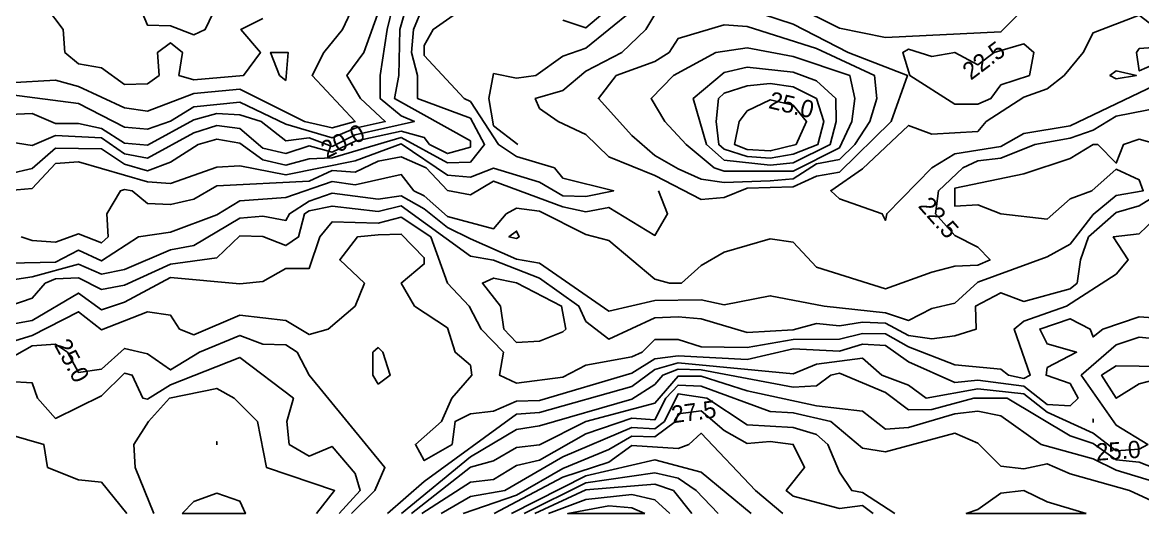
# Model space of a CAD drawing. Header units: metres. Extents: x 304729 to 308942, y 6403920 to 6405836.
# Drawn here: x 305451.1 to 305548.3, y 6404300 to 6404342.6 of the extents above; entities that cross this region are included whole.
import ezdxf
from ezdxf.enums import TextEntityAlignment as Align

# ---------------------------------------------------------------- set-up
doc = ezdxf.new("R2010")
doc.units = ezdxf.units.M
for name, color, linetype in [('HOJDKURVOR_GRUND', 4, 'Continuous'), ('HOJDKURVOR_STOD', 6, 'Continuous'), ('HOJDKURVOR_TEXT', 2, 'Continuous')]:
    doc.layers.add(name, color=color, linetype=linetype)

msp = doc.modelspace()

# ---------------------------------------------------------------- linework, layer by layer
at = {"layer": 'HOJDKURVOR_GRUND'}
for points in [[(305550, 6404350.54), (305546, 6404348.98), (305544, 6404348.9), (305542.64, 6404348), (305542, 6404346.83), (305540, 6404345), (305538, 6404343.78), (305536, 6404341.78), (305526, 6404341.29), (305522, 6404342.11), (305518, 6404344.09), (305516, 6404344.7), (305508, 6404346.28), (305506, 6404346.41), (305505.35, 6404346), (305504, 6404343.61), (305500, 6404340.37), (305498, 6404339.68), (305495.67, 6404338), (305494, 6404337.76), (305492, 6404338.16), (305491.58, 6404336), (305492, 6404333.64), (305494.11, 6404332)], [(305479.87, 6404344), (305478.91, 6404342), (305477.27, 6404340), (305476.26, 6404338), (305480, 6404334), (305478, 6404333.45), (305475.62, 6404334), (305470, 6404336.81), (305466, 6404336.43), (305462, 6404334.89), (305460, 6404335.2), (305456, 6404337.03), (305454, 6404337.6), (305450, 6404337.37)], [(305482.19, 6404344), (305480.74, 6404340), (305479.28, 6404338), (305480.46, 6404336), (305482.61, 6404334), (305480, 6404333.43), (305478, 6404332.6), (305474, 6404333.77), (305470, 6404335.67), (305466, 6404335.27), (305464, 6404334.04), (305462, 6404333.35), (305460, 6404333.53), (305456, 6404335.56), (305450, 6404336.35)], [(305484.46, 6404344), (305483.87, 6404342), (305483.8, 6404338), (305483.42, 6404336), (305490, 6404332.33), (305490, 6404331.79), (305488, 6404331.22), (305486.45, 6404332), (305486, 6404332.62), (305484, 6404333.17), (305480, 6404332.3), (305478, 6404331.36), (305476, 6404331.91), (305474, 6404331.23), (305472, 6404331.68), (305470, 6404333.41), (305468, 6404333.67), (305466, 6404333.01), (305462, 6404330.82), (305460, 6404331.2), (305458, 6404332.6), (305454, 6404332.79), (305452, 6404331.92), (305450, 6404332.24)], [(305485.91, 6404344), (305485.07, 6404342), (305484.9, 6404340), (305485.4, 6404338), (305485.42, 6404336), (305490, 6404334.29), (305491.22, 6404332), (305490, 6404330.49), (305488, 6404330.41), (305484, 6404332.62), (305478, 6404330.86), (305476, 6404330.76), (305474, 6404330.22), (305472, 6404330.67), (305470, 6404332.13), (305468, 6404332.48), (305466.4, 6404332), (305464, 6404330.48), (305462, 6404329.73), (305460, 6404330.3), (305458, 6404331.63), (305454, 6404331.68), (305452, 6404329.93), (305450, 6404329.46)], [(305489.65, 6404344), (305486.77, 6404342), (305486, 6404340.59), (305486, 6404339.72), (305489.45, 6404336), (305490, 6404335.74), (305492.43, 6404332), (305494, 6404330.97), (305497.28, 6404330), (305498, 6404329.1), (305502.43, 6404328), (305500, 6404327.5), (305498, 6404327.56), (305496, 6404328.74), (305492, 6404329.95), (305490, 6404329.17), (305488, 6404329.34), (305484, 6404332.07), (305480, 6404330.6), (305474, 6404329.37), (305470, 6404330.16), (305468, 6404330.06), (305464, 6404328.62), (305462, 6404328.77), (305456, 6404330.52), (305454, 6404330.35), (305452, 6404328.21), (305450, 6404328.03)], [(305472, 6404342.95), (305470.09, 6404342), (305471.78, 6404340), (305470.33, 6404338), (305466, 6404337.62), (305464.72, 6404338), (305465.02, 6404340), (305464, 6404340.82), (305462.86, 6404340), (305463, 6404338), (305462, 6404337.28), (305460, 6404337.22), (305458, 6404338.67), (305456, 6404339), (305454.83, 6404340), (305454.69, 6404342), (305453.14, 6404344)], [(305468, 6404344.1), (305467, 6404342), (305466, 6404341.53), (305464, 6404342.3), (305462, 6404342.35), (305461.3, 6404344)], [(305502.24, 6404344), (305500, 6404342.12), (305498, 6404342.8)], [(305550, 6404337.45), (305542, 6404333.62), (305538, 6404332.96), (305536, 6404331.84), (305532, 6404331.19), (305530, 6404330), (305526.1, 6404326), (305526, 6404325.43), (305525.71, 6404326), (305522, 6404327.29), (305521.24, 6404328), (305524, 6404329.91), (305528, 6404333.67), (305530, 6404332.9), (305534, 6404333.13), (305534.72, 6404334), (305538, 6404336.13), (305540, 6404336.83), (305541.5, 6404338), (305543.15, 6404340), (305544, 6404341.7), (305548, 6404343.22), (305550, 6404341.7)], [(305508, 6404329.89), (305510, 6404329), (305512, 6404328.72), (305516, 6404328.85), (305518, 6404329.03), (305520, 6404330.34), (305522, 6404330.71), (305523.34, 6404332), (305524.64, 6404334), (305525.23, 6404336), (305525.03, 6404338), (305520, 6404340.34), (305514, 6404342.26), (305512, 6404342.39), (305508, 6404341.22), (305507.22, 6404340), (305506, 6404339.2), (305502.64, 6404338), (305501.09, 6404336), (305504, 6404332.79), (305506, 6404331.05), (305508, 6404329.89)], [(305512, 6404329.69), (305518, 6404329.7), (305522, 6404331.73), (305523.06, 6404334), (305523.32, 6404336), (305522.9, 6404338), (305518, 6404339.65), (305514, 6404340.39), (305511.29, 6404340), (305507.62, 6404338), (305505.67, 6404336), (305506.85, 6404334), (305508.71, 6404332), (305511.14, 6404330), (305512, 6404329.69)], [(305550, 6404339.28), (305548, 6404338.4), (305547.75, 6404340), (305548, 6404340.33), (305550, 6404340.47)], [(305474, 6404337.56), (305473.43, 6404338), (305472.67, 6404340), (305474.19, 6404340), (305474, 6404337.56)], [(305512, 6404330.65), (305516, 6404330.21), (305518, 6404330.42), (305521.2, 6404332), (305521.72, 6404334), (305521.69, 6404336), (305520, 6404337.52), (305518, 6404338.3), (305514, 6404338.73), (305512, 6404338.27), (305509.31, 6404336), (305510.46, 6404332), (305512, 6404330.65)], [(305546, 6404337.7), (305545.46, 6404338), (305546, 6404338.4), (305547.75, 6404338), (305546, 6404337.7)], [(305512, 6404331.6), (305514, 6404330.96), (305516, 6404330.83), (305518, 6404331.16), (305520.13, 6404332), (305520.65, 6404334), (305520, 6404336), (305518, 6404337), (305516, 6404337.3), (305514, 6404337.11), (305512, 6404336.46), (305511.52, 6404336), (305511.32, 6404334), (305511.54, 6404332), (305512, 6404331.6)], [(305549.64, 6404332), (305548, 6404332.47), (305546.62, 6404332), (305546, 6404330.4), (305544.4, 6404332), (305544, 6404332.02), (305542, 6404330.79), (305538, 6404329.47), (305532, 6404328.22), (305532, 6404326.67), (305534, 6404326.78), (305536, 6404326), (305540, 6404325.53), (305542, 6404327.3), (305543.88, 6404328), (305546, 6404329.87), (305548, 6404328.95), (305548.34, 6404328), (305546, 6404327.59), (305544, 6404325.94), (305542, 6404323.37), (305540, 6404322.27), (305534, 6404320.06), (305532, 6404318.26), (305530, 6404317.79), (305528, 6404316.76), (305526, 6404317.42), (305520.67, 6404318), (305516, 6404318.9), (305512, 6404318.11), (305510, 6404318.53), (305506, 6404318.49), (305502, 6404317.57), (305496, 6404321.71), (305494, 6404322.07), (305490, 6404323.82), (305488, 6404324.82), (305486, 6404326.44), (305484, 6404327.55), (305482, 6404327.28), (305478, 6404327.8), (305476, 6404327.11), (305474.31, 6404326), (305474, 6404325.43), (305472, 6404325.79), (305470, 6404325.61), (305466, 6404323.26), (305464, 6404322.87), (305460, 6404321.16), (305458, 6404320.77), (305456, 6404321.62), (305452, 6404320.54), (305448, 6404319.92)], [(305506.32, 6404328), (305507.1, 6404326), (305506, 6404324.12), (305502, 6404326.55), (305500, 6404326.18), (305498, 6404326.61), (305492, 6404328.82), (305490, 6404327.65), (305488, 6404328.03), (305486.15, 6404330), (305484, 6404330.95), (305482, 6404330.58), (305480, 6404329.61), (305478, 6404329.75), (305476, 6404328.83), (305468, 6404328.42), (305466, 6404327.28), (305464, 6404326.8), (305462, 6404326.89), (305460.67, 6404328), (305460, 6404328.11), (305459.64, 6404328), (305458.47, 6404326), (305458.58, 6404324), (305458, 6404323.48), (305456, 6404324.25), (305454, 6404323.53), (305452, 6404323.68), (305451.05, 6404324)], [(305550.11, 6404328), (305548, 6404326.68), (305546, 6404326.12), (305543.61, 6404324), (305542.91, 6404322), (305542.62, 6404320), (305542, 6404319.5), (305538, 6404318.4), (305536, 6404319.15), (305533.8, 6404318), (305533.86, 6404316), (305532, 6404315.42), (305530, 6404315.16), (305528, 6404315.44), (305526, 6404316.53), (305524, 6404316.59), (305522, 6404316.28), (305520, 6404316.48), (305518, 6404315.93), (305514, 6404315.71), (305510, 6404316.9), (305508, 6404317.08), (305506, 6404316.99), (305502, 6404315.12), (305500, 6404316.67), (305499.41, 6404318), (305496, 6404320.42), (305492, 6404321.97), (305490, 6404322.33), (305484, 6404326.69), (305482, 6404326.21), (305478, 6404326.67), (305476, 6404326.26), (305475.61, 6404326), (305475.08, 6404324), (305474, 6404323.25), (305472, 6404324.04), (305470, 6404324.09), (305468, 6404322.19), (305464, 6404321.62), (305460, 6404319.82), (305458, 6404319.43), (305456, 6404320.45), (305454, 6404320.35), (305453.13, 6404320), (305452, 6404318.68), (305448, 6404317.34)], [(305550, 6404326.18), (305548, 6404324.27), (305545.74, 6404324), (305547.04, 6404322), (305546, 6404320.78), (305541.68, 6404318), (305538, 6404316.69), (305537.15, 6404316), (305538.55, 6404312), (305538, 6404311.73), (305536.67, 6404312), (305536, 6404312.53), (305532, 6404312.91), (305528, 6404314.47), (305526, 6404315.6), (305524, 6404315.63), (305522, 6404315.14), (305518, 6404315.11), (305514, 6404314.42), (305510, 6404314.45), (305508, 6404315.11), (305506, 6404315.09), (305504.88, 6404314), (305504, 6404313.6), (305500, 6404312.88), (305498, 6404311.83), (305494, 6404311.32), (305492.52, 6404312), (305492.86, 6404314), (305490.94, 6404316), (305489.88, 6404318), (305488, 6404320), (305486.56, 6404324), (305484, 6404325.71), (305482, 6404325.19), (305478, 6404325.3), (305476.94, 6404324), (305476, 6404321.25), (305474, 6404321.26), (305472, 6404320.13), (305470, 6404319.93), (305464, 6404320.49), (305460, 6404318.33), (305458, 6404317.66), (305456, 6404319.13), (305452, 6404316.74), (305447.8, 6404316)], [(305550, 6404316.91), (305548, 6404317.07), (305544.83, 6404316), (305544, 6404315.33), (305543.75, 6404316), (305542, 6404316.9), (305539.37, 6404316), (305540, 6404314.71), (305542.57, 6404314), (305540, 6404312.67), (305539.92, 6404312), (305542, 6404311.28), (305542.7, 6404310), (305542, 6404309.34), (305540, 6404309.46), (305538, 6404311.06), (305534, 6404311.57), (305532, 6404311.38), (305528, 6404313.16), (305526, 6404314.59), (305524, 6404314.69), (305522, 6404314.08), (305518, 6404314.28), (305514, 6404313.37), (305508, 6404313.67), (305506, 6404313.41), (305504, 6404312.17), (305496, 6404309.8), (305494, 6404309.75), (305492, 6404308.89), (305490, 6404308.65), (305488.67, 6404308), (305488.4, 6404306), (305486, 6404304.6), (305485.22, 6404306), (305487.5, 6404308), (305488.39, 6404310), (305490.13, 6404312), (305490, 6404312.86), (305488.67, 6404314), (305488, 6404316.11), (305485.16, 6404318), (305484, 6404320), (305486, 6404321.65), (305486, 6404322.19), (305484, 6404324.24), (305482, 6404324.18), (305480.2, 6404324), (305478.67, 6404322), (305480.8, 6404320), (305480, 6404318), (305477.67, 6404316), (305476, 6404315.53), (305474, 6404316.76), (305470, 6404317.21), (305466, 6404315.51), (305464.78, 6404316), (305464, 6404317.2), (305462, 6404317.5), (305458, 6404315.93), (305456, 6404317.5), (305452, 6404315.45), (305448, 6404314.22)], [(305494, 6404314.84), (305496, 6404314.95), (305498, 6404315.76), (305498.26, 6404316), (305497.91, 6404318), (305494, 6404320.02), (305492, 6404320.43), (305491.03, 6404320), (305492.6, 6404318), (305492.9, 6404316), (305494, 6404314.84)], [(305478.62, 6404300), (305480.44, 6404302), (305480, 6404303.48), (305478, 6404305.83), (305476, 6404304.97), (305474.27, 6404306), (305474.08, 6404308), (305474.64, 6404310), (305470, 6404313.55), (305464, 6404311.18), (305462, 6404309.92), (305461.6, 6404310), (305460.67, 6404312), (305460, 6404312.17), (305458, 6404310.21), (305454, 6404308.25), (305452.44, 6404310), (305452, 6404311.33), (305450, 6404311.45)], [(305550, 6404303.69), (305548, 6404304.45), (305546, 6404304.66), (305544, 6404306.07), (305542, 6404306.74), (305536.55, 6404310), (305533.64, 6404310), (305530, 6404309.03), (305528, 6404309), (305526, 6404310.5), (305522, 6404312.17), (305521.25, 6404312), (305520, 6404311.09), (305518, 6404310.98), (305510, 6404312.48), (305508, 6404312.52), (305506.68, 6404312), (305506, 6404311.21), (305504, 6404309.93), (305496, 6404307.61), (305494, 6404307.3), (305490, 6404304.93), (305484.02, 6404300)], [(305554, 6404301.33), (305546, 6404303.76), (305544, 6404304.76), (305539.48, 6404306), (305536, 6404308.47), (305534, 6404308.88), (305532, 6404308.65), (305528, 6404307.46), (305526, 6404307.33), (305524, 6404308.89), (305520, 6404309.35), (305514, 6404310.65), (305510, 6404311.93), (305508, 6404311.92), (305506, 6404309.57), (305500, 6404308), (305496, 6404305.97), (305494, 6404305.72), (305492, 6404304.57), (305490, 6404304.04), (305484.89, 6404300)], [(305550, 6404312.77), (305546, 6404312.82), (305544.73, 6404312), (305546, 6404310), (305548, 6404311.26), (305550, 6404311.78)], [(305551.47, 6404300), (305547.14, 6404302), (305542, 6404303.44), (305540, 6404304.33), (305538, 6404303.89), (305536, 6404304.11), (305534, 6404306.12), (305532, 6404306.97), (305526, 6404305.35), (305524, 6404305.68), (305521.26, 6404308), (305518, 6404308.74), (305516, 6404308.86), (305510, 6404311.05), (305508, 6404311.15), (305506.93, 6404310), (305506, 6404308.14), (305504, 6404308.27), (305500, 6404306.91), (305496, 6404304.64), (305494, 6404304.16), (305492, 6404302.95), (305490, 6404302.72), (305485.77, 6404300)], [(305476.65, 6404300), (305478.22, 6404302), (305472.3, 6404304), (305471.53, 6404308), (305469.5, 6404310), (305468, 6404310.86), (305463.89, 6404310), (305462.09, 6404308), (305460.8, 6404306), (305460.92, 6404304), (305462.53, 6404300)], [(305526.8, 6404300), (305524, 6404301.84), (305523.07, 6404302), (305522, 6404303.6), (305520.98, 6404306), (305520, 6404306.86), (305518, 6404307.47), (305514, 6404307.7), (305510.49, 6404310), (305508, 6404310.38), (305506.84, 6404308), (305506, 6404307.36), (305504, 6404307.48), (305498, 6404304.93), (305492.98, 6404302), (305490, 6404301.49), (305487.45, 6404300)], [(305544, 6404307.91), (305544, 6404308.2), (305544, 6404307.91)], [(305450, 6404306.87), (305453, 6404306), (305453.33, 6404304), (305456, 6404302.92), (305458, 6404302.74), (305460.2, 6404300)], [(305468, 6404305.95), (305468, 6404306.25), (305468, 6404305.95)], [(305517.1, 6404300), (305514.73, 6404302), (305510, 6404306.97), (305508.93, 6404306), (305508, 6404305.65), (305504, 6404305.9), (305502, 6404304.47), (305498, 6404303.15), (305492.06, 6404300)], [(305514.35, 6404300), (305510, 6404303.58), (305506, 6404304.65), (305500, 6404303.27), (305493.55, 6404300)], [(305511.49, 6404300), (305509.56, 6404302), (305508, 6404303.06), (305506, 6404303.53), (305500, 6404302.67), (305494.65, 6404300)], [(305509.21, 6404300), (305507.6, 6404302), (305506, 6404302.55), (305500, 6404302.07), (305495.59, 6404300)], [(305465, 6404300), (305466, 6404301.04), (305468, 6404301.78), (305470, 6404301.07), (305470.48, 6404300), (305465, 6404300)], [(305543.4, 6404300), (305540, 6404301.03), (305538, 6404302), (305536, 6404301.76), (305534, 6404300.35), (305533, 6404300), (305543.4, 6404300)], [(305505.11, 6404300), (305504, 6404300.49), (305502, 6404300.66), (305498.44, 6404300), (305505.11, 6404300)]]:
    msp.add_lwpolyline(points, dxfattribs=at)
at = {"layer": 'HOJDKURVOR_STOD'}
for points in [[(305483.27, 6404344), (305482.77, 6404342), (305482.16, 6404338), (305482.17, 6404336), (305484, 6404334.51), (305485.14, 6404334), (305480, 6404332.86), (305478, 6404331.85), (305476, 6404332.59), (305474, 6404332.34), (305471.86, 6404334), (305470, 6404334.59), (305468, 6404334.7), (305466, 6404334.14), (305462, 6404331.95), (305460, 6404332.14), (305458, 6404333.4), (305456, 6404333.82), (305454, 6404333.83), (305452, 6404334.69), (305450, 6404334.6)], [(305510, 6404327.24), (305512, 6404327.42), (305514, 6404328.23), (305518, 6404328.35), (305520, 6404329.28), (305522, 6404329.61), (305526.49, 6404334), (305527.89, 6404338), (305522.77, 6404340), (305518, 6404342.45), (305514, 6404343.74), (305508, 6404344.53), (305506.42, 6404344), (305505.2, 6404342), (305503.13, 6404340), (305500, 6404338.38), (305498, 6404336.7), (305495.62, 6404336), (305496, 6404335.14), (305497.6, 6404334), (305500, 6404332.89), (305502, 6404330.93), (305506, 6404329.33), (305510, 6404327.24)], [(305532, 6404335.52), (305534, 6404335.5), (305535.14, 6404336), (305536, 6404337.2), (305538.47, 6404338), (305538.87, 6404340), (305538, 6404340.74), (305535.43, 6404340), (305534, 6404338.93), (305532, 6404340), (305530, 6404339.64), (305528, 6404340.28), (305527.49, 6404340), (305528.11, 6404338), (305532, 6404335.52)], [(305550, 6404335.24), (305546, 6404334.48), (305544, 6404333.26), (305542, 6404332.57), (305538.95, 6404332), (305536, 6404330.83), (305534, 6404330.61), (305532.7, 6404330), (305530.59, 6404328), (305530.33, 6404326), (305532, 6404324.12), (305534, 6404323.11), (305535.07, 6404322), (305534, 6404321.55), (305532, 6404321.45), (305530, 6404320.94), (305526, 6404319.48), (305520, 6404321.36), (305518, 6404323.53), (305516, 6404323.84), (305512, 6404322.67), (305510, 6404321.52), (305508.31, 6404320), (305507.27, 6404320), (305506, 6404320.33), (305502, 6404323.69), (305500, 6404324.21), (305496, 6404326.24), (305494, 6404326.49), (305493.11, 6404326), (305492, 6404324.7), (305488, 6404325.76), (305486, 6404327.56), (305485.09, 6404328), (305484, 6404329.41), (305480, 6404328.52), (305478, 6404328.79), (305474, 6404327.41), (305470, 6404327.12), (305468, 6404325.91), (305464, 6404324.42), (305461.22, 6404324), (305458, 6404321.91), (305456, 6404322.84), (305454, 6404321.8), (305450, 6404321.71)], [(305514, 6404331.57), (305516, 6404331.45), (305518.24, 6404332), (305519.15, 6404334), (305518, 6404335.42), (305516, 6404335.9), (305514, 6404334.93), (305513.3, 6404334), (305512.91, 6404332), (305514, 6404331.57)], [(305494, 6404323.86), (305493.33, 6404324), (305494, 6404324.5), (305494.21, 6404324), (305494, 6404323.86)], [(305479.68, 6404300), (305481.72, 6404302), (305482.58, 6404304), (305476, 6404312), (305474.97, 6404314), (305474, 6404314.65), (305472, 6404314.7), (305470, 6404315.45), (305466.5, 6404314), (305464, 6404312.46), (305462, 6404313.87), (305460, 6404314.33), (305458, 6404312.52), (305456, 6404312.24), (305455.06, 6404314), (305454, 6404314.69), (305452, 6404314.55), (305450, 6404313.42)], [(305550, 6404315.09), (305548, 6404315.3), (305546, 6404314.63), (305542.97, 6404312), (305546, 6404307.67), (305548.75, 6404306), (305548, 6404305.59), (305546, 6404305.45), (305544, 6404306.99), (305540, 6404308.79), (305538, 6404310.39), (305534, 6404310.82), (305529.52, 6404310), (305528, 6404311.15), (305525.67, 6404312), (305524, 6404313.47), (305520, 6404312.95), (305518, 6404312.11), (305508, 6404313.09), (305506, 6404312.5), (305504, 6404311.02), (305496, 6404308.78), (305494, 6404308.63), (305486, 6404302.79), (305482.8, 6404300)], [(305482, 6404311.24), (305483.05, 6404312), (305482.4, 6404314), (305482, 6404314.4), (305481.52, 6404314), (305481.53, 6404312), (305482, 6404311.24)], [(305524.91, 6404300), (305524, 6404300.69), (305522, 6404300.44), (305518, 6404301.52), (305517.38, 6404302), (305518.97, 6404304), (305518, 6404306), (305516, 6404306.26), (305514, 6404306.07), (305512, 6404307.22), (305510, 6404308.92), (305508, 6404308.65), (305507.78, 6404308), (305506, 6404306.65), (305504, 6404306.72), (305502, 6404305.55), (305498, 6404303.91), (305494, 6404301.61), (305489.36, 6404300)], [(305507.29, 6404300), (305506, 6404301.2), (305504, 6404301.65), (305500, 6404301.23), (305496.78, 6404300)]]:
    msp.add_lwpolyline(points, dxfattribs=at)

# ---------------------------------------------------------------- texts
at = {"layer": 'HOJDKURVOR_TEXT'}
for s, rotation, p in [('22.5', 36.80574, (305534.509, 6404339.311)), ('25.0', 346.50427, (305517.845, 6404335.457)), ('20.0', 26.79378, (305478.928, 6404332.319)), ('22.5', -48.38538, (305530.613, 6404325.681)), ('25.0', 298.10627, (305455.445, 6404313.28)), ('27.5', 7.68845, (305509.363, 6404308.834)), ('25.0', 4.00417, (305546.177, 6404305.462))]:
    msp.add_text(s, height=1.5, rotation=rotation, dxfattribs=at).set_placement(p, align=Align.MIDDLE_CENTER)

doc.saveas('drawing.dxf')
